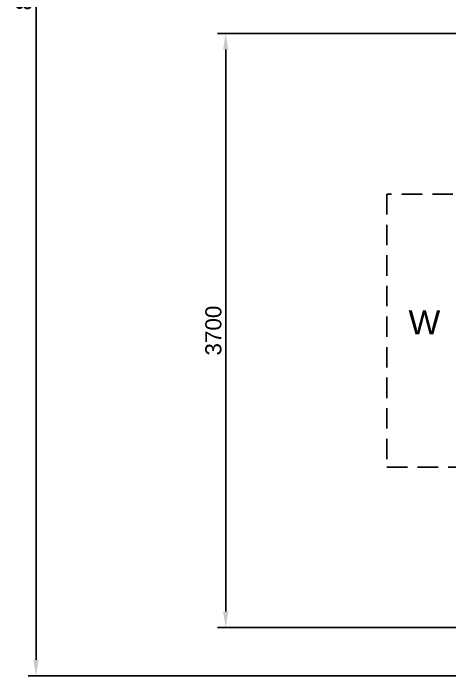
# Model space of a CAD drawing. Header units: millimetres. Extents: x 22804 to 54168, y 19058 to 39187.
# Drawn here: x 39901 to 42617, y 21894 to 26020 of the extents above; entities that cross this region are included whole.
import ezdxf

# ---------------------------------------------------------------- set-up
doc = ezdxf.new("R2010")
doc.units = ezdxf.units.MM
doc.header["$LTSCALE"] = 20
doc.linetypes.add('HIDDEN', pattern=[9.525, 6.35, -3.175])
doc.layers.add('Chajja', color=4, linetype='HIDDEN')
doc.layers.add('Text', color=160, linetype='Continuous')
doc.layers.add('FJ Dimension', color=254, linetype='Continuous', lineweight=50)
doc.styles.get("Standard").update_dxf_attribs({"font": 'arial.ttf'})
doc.dimstyles.new('ISO-25', dxfattribs={"dimscale": 40, "dimtxt": 2.5, "dimasz": 2.5, "dimexe": 1.25, "dimexo": 0.625, "dimtad": 1, "dimtxsty": 'Standard', "dimcen": 2.5, "dimadec": 0, "dimazin": 0, "dimtfac": 1, "dimtmove": 0, "dimatfit": 3, "dimfxl": 1, "dimarcsym": 0})

# ---------------------------------------------------------------- blocks, each defined once
blk = doc.blocks.new('*D12')
at = {"layer": 'Defpoints', "color": 0, "transparency": 16777216}
for p in [(41222.6, 25893.7), (43126.1, 25893.7), (43126.1, 22193.7)]:
    blk.add_point(p, dxfattribs=at)
at = {"layer": 'FJ Dimension', "color": 0, "lineweight": -2, "transparency": 16777216}
for p, q in [((43101.1, 25893.7), (41172.6, 25893.7)), ((41222.6, 22293.7), (41222.6, 25793.7)), ((43101.1, 22193.7), (41172.6, 22193.7))]:
    blk.add_line(p, q, dxfattribs=at)
at = {"layer": 'FJ Dimension', "color": 0, "transparency": 16777216}
for points in [[(41205.9, 25793.7), (41239.2, 25793.7), (41222.6, 25893.7)], [(41205.9, 22293.7), (41239.2, 22293.7), (41222.6, 22193.7)]]:
    blk.add_solid(points, dxfattribs=at)
at = {"layer": 'FJ Dimension', "color": 0, "transparency": 16777216, "insert": (41146.5, 24043.7), "char_height": 100, "attachment_point": 5, "rotation": 90}
blk.add_mtext('3700', dxfattribs=at)
blk = doc.blocks.new('*D14')
at = {"layer": 'Defpoints', "color": 0, "transparency": 16777216}
for p in [(42826.1, 30493.7), (40042.7, 21893.7), (42826.1, 21893.7)]:
    blk.add_point(p, dxfattribs=at)
at = {"layer": 'FJ Dimension', "color": 0, "lineweight": -2, "transparency": 16777216}
for p, q in [((42801.1, 30493.7), (39992.7, 30493.7)), ((40042.7, 30393.7), (40042.7, 21993.7)), ((42801.1, 21893.7), (39992.7, 21893.7))]:
    blk.add_line(p, q, dxfattribs=at)
at = {"layer": 'FJ Dimension', "color": 0, "transparency": 16777216}
for points in [[(40026, 30393.7), (40059.3, 30393.7), (40042.7, 30493.7)], [(40026, 21993.7), (40059.3, 21993.7), (40042.7, 21893.7)]]:
    blk.add_solid(points, dxfattribs=at)
at = {"layer": 'FJ Dimension', "color": 0, "transparency": 16777216, "insert": (39966.6, 26193.7), "char_height": 100, "attachment_point": 5, "rotation": 90}
blk.add_mtext('8600', dxfattribs=at)

msp = doc.modelspace()

# ---------------------------------------------------------------- linework, layer by layer
at = {"layer": 'Chajja'}
for p, q in [((42826.094, 24893.74), (42226.094, 24893.74)), ((42226.094, 24893.74), (42226.094, 23193.74)), ((42226.094, 23193.74), (42826.094, 23193.74))]:
    msp.add_line(p, q, dxfattribs=at)

# ---------------------------------------------------------------- texts
at = {"layer": 'Text', "insert": (41702.137, 24169.937), "char_height": 150, "attachment_point": 1}
msp.add_mtext_dynamic_manual_height_columns('\\pxqc;W', width=1513.52236, gutter_width=12.5, heights=[0], dxfattribs=at)

# ---------------------------------------------------------------- dimensions: what is measured, and where the dimension line sits
at = {"layer": 'FJ Dimension'}
for base, p1, p2, picture, middle in [((40042.658, 21893.74), (42826.094, 30493.74), (42826.094, 21893.74), '*D14', (39966.601, 26193.74)), ((41222.579, 25893.74), (43126.094, 22193.74), (43126.094, 25893.74), '*D12', (41146.488, 24043.74))]:
    dim = msp.add_linear_dim(base=base, p1=p1, p2=p2, angle=90, dimstyle='ISO-25', dxfattribs=at)
    dim.commit()
    dim.dimension.update_dxf_attribs({"geometry": picture, "text_midpoint": middle})

doc.saveas('drawing.dxf')
